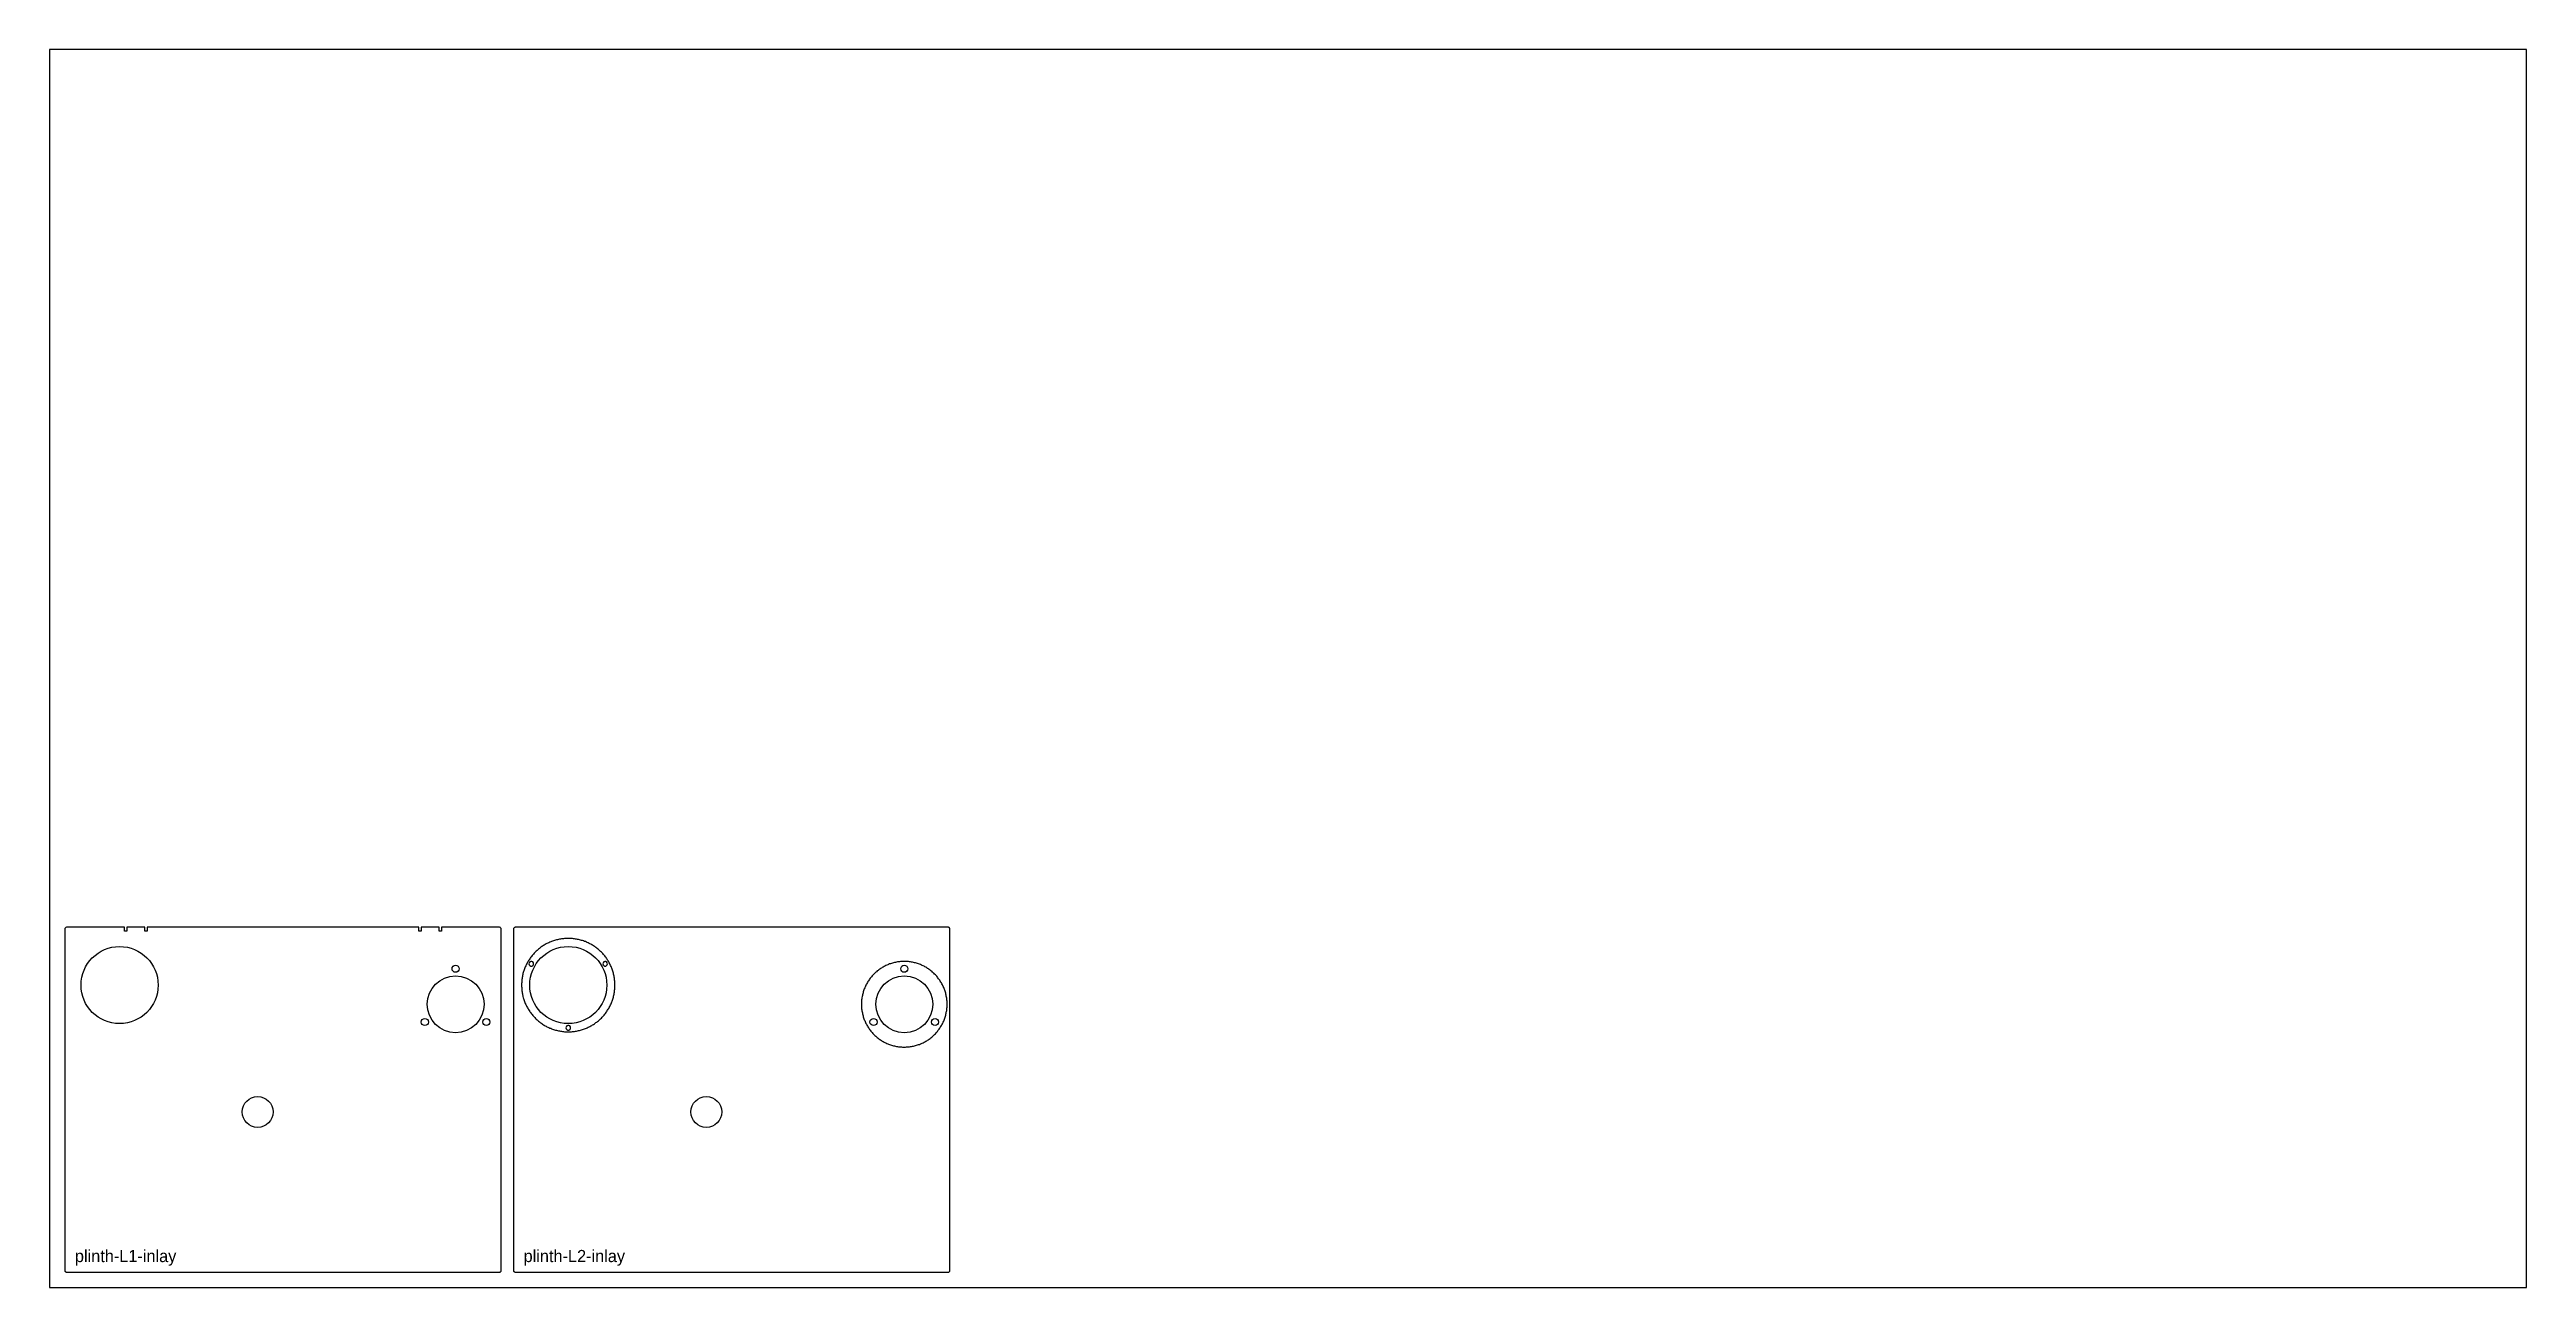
# Model space of a CAD drawing. Header units: millimetres. Extents: x 0 to 2440, y 0 to 1220.
import ezdxf

# ---------------------------------------------------------------- set-up
doc = ezdxf.new("R2010")
doc.units = ezdxf.units.MM
for name, color, linetype in [('CUT_INSIDE', 5, 'Continuous'), ('CUT_OUTSIDE', 1, 'Continuous'), ('POCKET_0.4MM', 3, 'Continuous'), ('POCKET_6.4MM', 3, 'Continuous'), ('POCKET_8.4MM', 3, 'Continuous')]:
    doc.layers.add(name, color=color, linetype=linetype)

msp = doc.modelspace()

# ---------------------------------------------------------------- linework, layer by layer
at = {"layer": 'CUT_INSIDE'}
for centre, radius in [((69, 298), 38), ((400, 314.1), 3.5), ((511, 298), 38), ((842, 314.1), 3.5), ((400, 279.1), 28), ((842, 279.1), 28), ((369.7, 261.6), 3.5), ((430.3, 261.6), 3.5), ((811.7, 261.6), 3.5), ((872.3, 261.6), 3.5), ((205, 173), 15.2), ((647, 173), 15.2)]:
    msp.add_circle(centre, radius, dxfattribs=at)
at = {"layer": 'CUT_OUTSIDE'}
for points in [[(443, 355), (386.1, 355), (386.1, 351), (383.9, 351), (383.9, 355), (366.1, 355), (366.1, 351), (363.9, 351), (363.9, 355), (96.1, 355), (96.1, 351), (93.9, 351), (93.9, 355), (76.1, 355), (76.1, 351), (73.9, 351), (73.9, 355), (17, 355), (16.6, 355), (16.2, 354.8), (15.9, 354.7), (15.6, 354.4), (15.3, 354.1), (15.2, 353.8), (15, 353.4), (15, 353), (15, 17), (15, 16.6), (15.2, 16.2), (15.3, 15.9), (15.6, 15.6), (15.9, 15.3), (16.2, 15.2), (16.6, 15), (17, 15), (443, 15), (443.4, 15), (443.8, 15.2), (444.1, 15.3), (444.4, 15.6), (444.7, 15.9), (444.8, 16.2), (445, 16.6), (445, 17), (445, 353), (445, 353.4), (444.8, 353.8), (444.7, 354.1), (444.4, 354.4), (444.1, 354.7), (443.8, 354.8), (443.4, 355), (443, 355)], [(887, 353), (887, 353.4), (886.8, 353.8), (886.7, 354.1), (886.4, 354.4), (886.1, 354.7), (885.8, 354.8), (885.4, 355), (885, 355), (459, 355), (458.6, 355), (458.2, 354.8), (457.9, 354.7), (457.6, 354.4), (457.3, 354.1), (457.2, 353.8), (457, 353.4), (457, 353), (457, 17), (457, 16.6), (457.2, 16.2), (457.3, 15.9), (457.6, 15.6), (457.9, 15.3), (458.2, 15.2), (458.6, 15), (459, 15), (885, 15), (885.4, 15), (885.8, 15.2), (886.1, 15.3), (886.4, 15.6), (886.7, 15.9), (886.8, 16.2), (887, 16.6), (887, 17), (887, 353)]]:
    msp.add_lwpolyline(points, close=True, dxfattribs=at)
at = {"layer": 'POCKET_0.4MM'}
msp.add_lwpolyline([(557, 298), (557, 299), (557, 300), (556.9, 301), (556.8, 302), (556.7, 303), (556.6, 304), (556.5, 304.9), (556.3, 305.9), (556.1, 306.9), (555.9, 307.9), (555.7, 308.9), (555.4, 309.8), (555.2, 310.8), (554.9, 311.8), (554.6, 312.7), (554.2, 313.7), (553.9, 314.6), (553.5, 315.5), (553.1, 316.4), (552.7, 317.3), (552.3, 318.3), (551.8, 319.1), (551.4, 320), (550.9, 320.9), (550.4, 321.8), (549.8, 322.6), (549.3, 323.5), (548.7, 324.3), (548.2, 325.1), (547.6, 325.9), (546.9, 326.7), (546.3, 327.5), (545.7, 328.2), (545, 329), (544.3, 329.7), (543.6, 330.4), (542.9, 331.1), (542.2, 331.8), (541.4, 332.5), (540.7, 333.1), (539.9, 333.8), (539.1, 334.4), (538.3, 335), (537.5, 335.6), (536.7, 336.1), (535.9, 336.7), (535, 337.2), (534.1, 337.7), (533.3, 338.2), (532.4, 338.7), (531.5, 339.1), (530.6, 339.6), (529.7, 340), (528.8, 340.4), (527.9, 340.8), (526.9, 341.1), (526, 341.5), (525, 341.8), (524.1, 342.1), (523.1, 342.4), (522.1, 342.6), (521.2, 342.8), (520.2, 343), (519.2, 343.2), (518.2, 343.4), (517.2, 343.5), (516.2, 343.7), (515.2, 343.8), (514.2, 343.9), (513.2, 343.9), (512.2, 344), (511.3, 344), (510.2, 344), (509.3, 343.9), (508.3, 343.9), (507.3, 343.8), (506.3, 343.7), (505.3, 343.6), (504.3, 343.5), (503.3, 343.3), (502.3, 343.1), (501.3, 342.9), (500.3, 342.7), (499.4, 342.5), (498.4, 342.2), (497.5, 341.9), (496.5, 341.6), (495.6, 341.3), (494.6, 341), (493.7, 340.6), (492.8, 340.2), (491.8, 339.8), (490.9, 339.4), (490, 338.9), (489.2, 338.5), (488.3, 338), (487.4, 337.5), (486.6, 337), (485.7, 336.4), (484.9, 335.9), (484.1, 335.3), (483.3, 334.7), (482.5, 334.1), (481.7, 333.4), (480.9, 332.8), (480.2, 332.1), (479.5, 331.5), (478.7, 330.8), (478, 330.1), (477.3, 329.3), (476.7, 328.6), (476, 327.8), (475.4, 327.1), (474.7, 326.3), (474.1, 325.5), (473.6, 324.7), (473, 323.9), (472.4, 323), (471.9, 322.2), (471.4, 321.3), (470.9, 320.5), (470.4, 319.6), (469.9, 318.7), (469.5, 317.8), (469.1, 316.9), (468.7, 316), (468.3, 315.1), (467.9, 314.1), (467.6, 313.2), (467.3, 312.2), (467, 311.3), (466.7, 310.3), (466.4, 309.4), (466.2, 308.4), (466, 307.4), (465.8, 306.4), (465.6, 305.4), (465.5, 304.5), (465.3, 303.5), (465.2, 302.5), (465.1, 301.5), (465.1, 300.5), (465, 299.5), (465, 298.5), (465, 297.5), (465, 296.5), (465.1, 295.5), (465.1, 294.5), (465.2, 293.5), (465.3, 292.5), (465.5, 291.5), (465.6, 290.5), (465.8, 289.5), (466, 288.5), (466.2, 287.6), (466.4, 286.6), (466.7, 285.6), (467, 284.7), (467.3, 283.7), (467.6, 282.8), (467.9, 281.8), (468.3, 280.9), (468.7, 280), (469.1, 279), (469.5, 278.1), (469.9, 277.2), (470.4, 276.4), (470.9, 275.5), (471.4, 274.6), (471.9, 273.8), (472.4, 272.9), (473, 272.1), (473.6, 271.3), (474.1, 270.5), (474.7, 269.7), (475.4, 268.9), (476, 268.1), (476.7, 267.4), (477.3, 266.6), (478, 265.9), (478.7, 265.2), (479.5, 264.5), (480.2, 263.8), (480.9, 263.1), (481.7, 262.5), (482.5, 261.9), (483.3, 261.3), (484.1, 260.7), (484.9, 260.1), (485.7, 259.5), (486.6, 259), (487.4, 258.5), (488.3, 258), (489.2, 257.5), (490, 257), (490.9, 256.6), (491.8, 256.1), (492.8, 255.7), (493.7, 255.4), (494.6, 255), (495.6, 254.6), (496.5, 254.3), (497.5, 254), (498.4, 253.7), (499.4, 253.5), (500.3, 253.2), (501.3, 253), (502.3, 252.8), (503.3, 252.6), (504.3, 252.5), (505.3, 252.3), (506.3, 252.2), (507.3, 252.1), (508.3, 252.1), (509.3, 252), (510.2, 252), (511.3, 252), (512.2, 252), (513.2, 252), (514.2, 252.1), (515.2, 252.2), (516.2, 252.3), (517.2, 252.4), (518.2, 252.5), (519.2, 252.7), (520.2, 252.9), (521.2, 253.1), (522.1, 253.3), (523.1, 253.6), (524.1, 253.9), (525, 254.2), (526, 254.5), (526.9, 254.8), (527.9, 255.2), (528.8, 255.5), (529.7, 255.9), (530.6, 256.4), (531.5, 256.8), (532.4, 257.3), (533.3, 257.7), (534.1, 258.2), (535, 258.7), (535.9, 259.3), (536.7, 259.8), (537.5, 260.4), (538.3, 261), (539.1, 261.6), (539.9, 262.2), (540.7, 262.8), (541.4, 263.5), (542.2, 264.1), (542.9, 264.8), (543.6, 265.5), (544.3, 266.3), (545, 267), (545.7, 267.7), (546.3, 268.5), (546.9, 269.3), (547.6, 270.1), (548.2, 270.9), (548.7, 271.7), (549.3, 272.5), (549.8, 273.3), (550.4, 274.2), (550.9, 275), (551.4, 275.9), (551.8, 276.8), (552.3, 277.7), (552.7, 278.6), (553.1, 279.5), (553.5, 280.4), (553.9, 281.4), (554.2, 282.3), (554.6, 283.2), (554.9, 284.2), (555.2, 285.1), (555.4, 286.1), (555.7, 287.1), (555.9, 288.1), (556.1, 289), (556.3, 290), (556.5, 291), (556.6, 292), (556.7, 293), (556.8, 294), (556.9, 295), (557, 296), (557, 297), (557, 298)], close=True, dxfattribs=at)
at = {"layer": 'POCKET_6.4MM'}
msp.add_lwpolyline([(884.2, 279.1), (884.2, 280.1), (884.2, 281.1), (884.1, 282.1), (884, 283.1), (883.9, 284.1), (883.8, 285.1), (883.6, 286.1), (883.4, 287.1), (883.2, 288), (883, 289), (882.8, 290), (882.5, 291), (882.2, 291.9), (881.9, 292.9), (881.6, 293.8), (881.2, 294.7), (880.8, 295.7), (880.4, 296.6), (880, 297.5), (879.5, 298.4), (879.1, 299.3), (878.6, 300.1), (878.1, 301), (877.5, 301.8), (877, 302.7), (876.4, 303.5), (875.8, 304.3), (875.2, 305.1), (874.6, 305.9), (874, 306.7), (873.3, 307.4), (872.6, 308.1), (871.9, 308.9), (871.2, 309.6), (870.5, 310.2), (869.7, 310.9), (869, 311.6), (868.2, 312.2), (867.4, 312.8), (866.6, 313.4), (865.8, 314), (864.9, 314.5), (864.1, 315.1), (863.2, 315.6), (862.4, 316.1), (861.5, 316.5), (860.6, 317), (859.7, 317.4), (858.8, 317.8), (857.9, 318.2), (856.9, 318.6), (856, 318.9), (855, 319.2), (854.1, 319.5), (853.1, 319.8), (852.2, 320.1), (851.2, 320.3), (850.2, 320.5), (849.2, 320.7), (848.2, 320.8), (847.2, 321), (846.2, 321.1), (845.2, 321.2), (844.3, 321.2), (843.3, 321.3), (842.3, 321.3), (841.2, 321.3), (840.2, 321.3), (839.3, 321.2), (838.3, 321.1), (837.3, 321), (836.3, 320.9), (835.3, 320.8), (834.3, 320.6), (833.3, 320.4), (832.3, 320.2), (831.4, 319.9), (830.4, 319.7), (829.4, 319.4), (828.5, 319.1), (827.5, 318.8), (826.6, 318.4), (825.7, 318), (824.8, 317.6), (823.9, 317.2), (823, 316.8), (822.1, 316.3), (821.2, 315.8), (820.3, 315.3), (819.5, 314.8), (818.6, 314.2), (817.8, 313.7), (817, 313.1), (816.2, 312.5), (815.4, 311.9), (814.6, 311.2), (813.9, 310.6), (813.1, 309.9), (812.4, 309.2), (811.7, 308.5), (811, 307.8), (810.4, 307), (809.7, 306.3), (809.1, 305.5), (808.5, 304.7), (807.9, 303.9), (807.3, 303.1), (806.7, 302.3), (806.2, 301.4), (805.7, 300.6), (805.2, 299.7), (804.7, 298.8), (804.2, 297.9), (803.8, 297), (803.4, 296.1), (803, 295.2), (802.6, 294.3), (802.3, 293.3), (801.9, 292.4), (801.6, 291.4), (801.4, 290.5), (801.1, 289.5), (800.9, 288.5), (800.7, 287.6), (800.5, 286.6), (800.3, 285.6), (800.2, 284.6), (800, 283.6), (799.9, 282.6), (799.9, 281.6), (799.8, 280.6), (799.8, 279.6), (799.8, 278.6), (799.8, 277.6), (799.9, 276.6), (799.9, 275.6), (800, 274.6), (800.2, 273.6), (800.3, 272.6), (800.5, 271.6), (800.7, 270.7), (800.9, 269.7), (801.1, 268.7), (801.4, 267.7), (801.6, 266.8), (801.9, 265.8), (802.3, 264.9), (802.6, 263.9), (803, 263), (803.4, 262.1), (803.8, 261.2), (804.2, 260.3), (804.7, 259.4), (805.2, 258.5), (805.7, 257.6), (806.2, 256.8), (806.7, 256), (807.3, 255.1), (807.9, 254.3), (808.5, 253.5), (809.1, 252.7), (809.7, 251.9), (810.4, 251.2), (811, 250.4), (811.7, 249.7), (812.4, 249), (813.1, 248.3), (813.9, 247.6), (814.6, 247), (815.4, 246.3), (816.2, 245.7), (817, 245.1), (817.8, 244.5), (818.6, 244), (819.5, 243.4), (820.3, 242.9), (821.2, 242.4), (822.1, 241.9), (823, 241.5), (823.9, 241), (824.8, 240.6), (825.7, 240.2), (826.6, 239.8), (827.5, 239.5), (828.5, 239.1), (829.4, 238.8), (830.4, 238.5), (831.4, 238.3), (832.3, 238), (833.3, 237.8), (834.3, 237.6), (835.3, 237.4), (836.3, 237.3), (837.3, 237.2), (838.3, 237.1), (839.3, 237), (840.2, 236.9), (841.2, 236.9), (842.3, 236.9), (843.3, 236.9), (844.3, 237), (845.2, 237), (846.2, 237.1), (847.2, 237.2), (848.2, 237.4), (849.2, 237.5), (850.2, 237.7), (851.2, 237.9), (852.2, 238.1), (853.1, 238.4), (854.1, 238.7), (855, 239), (856, 239.3), (856.9, 239.6), (857.9, 240), (858.8, 240.4), (859.7, 240.8), (860.6, 241.2), (861.5, 241.7), (862.4, 242.2), (863.2, 242.6), (864.1, 243.2), (864.9, 243.7), (865.8, 244.2), (866.6, 244.8), (867.4, 245.4), (868.2, 246), (869, 246.7), (869.7, 247.3), (870.5, 248), (871.2, 248.7), (871.9, 249.4), (872.6, 250.1), (873.3, 250.8), (874, 251.6), (874.6, 252.3), (875.2, 253.1), (875.8, 253.9), (876.4, 254.7), (877, 255.5), (877.5, 256.4), (878.1, 257.2), (878.6, 258.1), (879.1, 259), (879.5, 259.8), (880, 260.7), (880.4, 261.6), (880.8, 262.6), (881.2, 263.5), (881.6, 264.4), (881.9, 265.4), (882.2, 266.3), (882.5, 267.3), (882.8, 268.2), (883, 269.2), (883.2, 270.2), (883.4, 271.2), (883.6, 272.1), (883.8, 273.1), (883.9, 274.1), (884, 275.1), (884.1, 276.1), (884.2, 277.1), (884.2, 278.1), (884.2, 279.1)], close=True, dxfattribs=at)
at = {"layer": 'POCKET_8.4MM'}
for points in [[(476.9, 319), (476.7, 320), (476.1, 320.8), (475.1, 321.2), (474.1, 321.2), (473.2, 320.8), (472.6, 320), (472.3, 319), (472.6, 318), (473.2, 317.2), (474.1, 316.7), (475.1, 316.7), (476.1, 317.2), (476.7, 318), (476.9, 319)], [(549.7, 319), (549.4, 320), (548.8, 320.8), (547.9, 321.2), (546.9, 321.2), (545.9, 320.8), (545.3, 320), (545.1, 319), (545.3, 318), (545.9, 317.2), (546.9, 316.7), (547.9, 316.7), (548.8, 317.2), (549.4, 318), (549.7, 319)], [(513.3, 256), (513.1, 257), (512.4, 257.8), (511.5, 258.2), (510.5, 258.2), (509.6, 257.8), (508.9, 257), (508.7, 256), (508.9, 255), (509.6, 254.2), (510.5, 253.7), (511.5, 253.7), (512.4, 254.2), (513.1, 255), (513.3, 256)]]:
    msp.add_lwpolyline(points, close=True, dxfattribs=at)
at = {"layer": 'SHEET_EDGE'}
msp.add_lwpolyline([(0, 0), (2440, 0), (2440, 1220), (0, 1220)], close=True, dxfattribs=at)

# ---------------------------------------------------------------- texts
at = {"layer": 'NOTES'}
for s, p in [('plinth-L1-inlay', (25, 25)), ('plinth-L2-inlay', (467, 25))]:
    msp.add_text(s, height=12, dxfattribs=at).set_placement(p)

doc.saveas('drawing.dxf')
